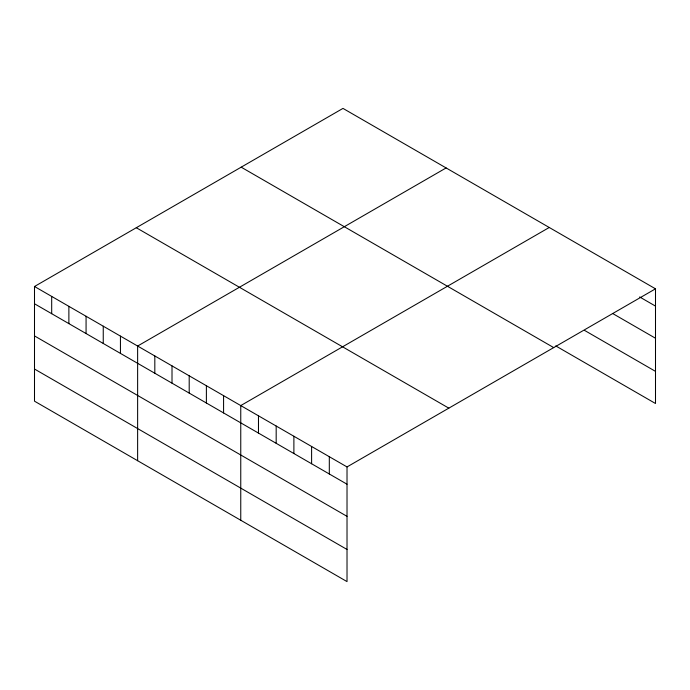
<?xml version="1.0" encoding="UTF-8"?>
<svg xmlns="http://www.w3.org/2000/svg" width="690" height="690" viewBox="0 0 690 690"><rect width="100%" height="100%" fill="white"/><g stroke="black" fill="none" stroke-linecap="round" stroke-linejoin="round"><path stroke-width="1.03" d="M34.5 286.497L347.018 466.932L347.018 581.601L34.5 401.175L34.5 286.497L342.982 108.399L655.5 288.825L655.5 403.503L555.769 345.923M446.111 167.937L137.629 346.035L137.629 460.713M549.24 227.484L240.758 405.582L240.758 520.26M347.018 466.932L655.5 288.825M639.656 296.959L655.5 306.11M612.625 313.493L655.5 338.247M584.663 330.467L655.5 371.367M241.181 167.17L553.699 347.596M136.301 227.726L448.819 408.152M34.5 303.772L347.018 484.207M34.5 335.918L347.018 516.344M34.5 369.029L347.018 549.464M329.311 456.702L329.311 473.987M311.604 446.482L311.604 463.758M293.888 436.253L293.888 453.537M276.181 426.032L276.181 443.308M258.474 415.803L258.474 433.087M223.577 395.655L223.577 412.939M206.388 385.736L206.388 403.012M189.198 375.809L189.198 393.093M172.008 365.89L172.008 383.166M154.819 355.962L154.819 373.247M120.439 336.116L120.439 353.392M103.25 326.189L103.25 343.473M86.069 316.27L86.069 333.546M68.879 306.343L68.879 323.627M51.69 296.424L51.69 313.7"/></g></svg>
